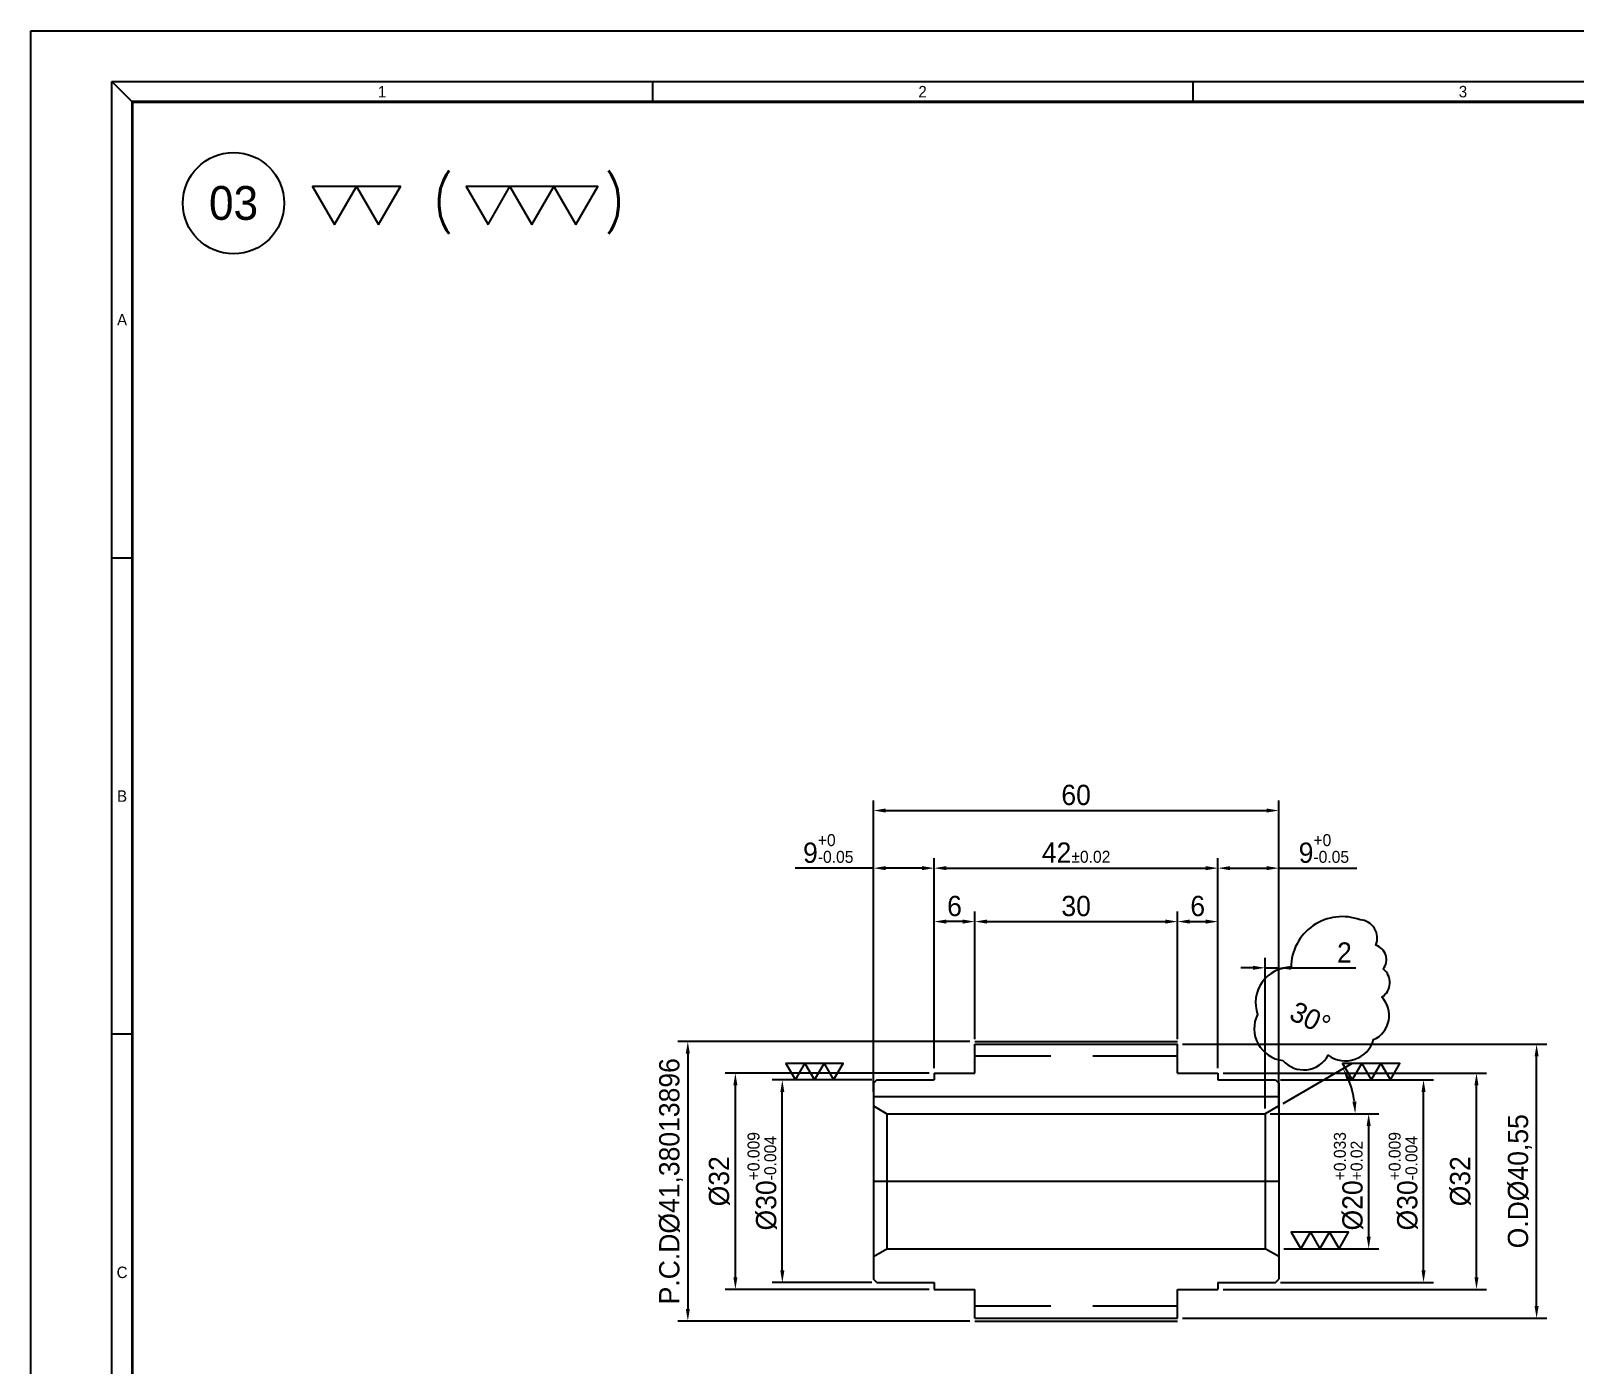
# Model space of a CAD drawing. Header units: inches. Extents: x 0 to 23821, y 0 to 11279.
# Drawn here: x 18344 to 18572.6, y 2018.6 to 2216.1 of the extents above; entities that cross this region are included whole.
import ezdxf
from ezdxf.enums import TextEntityAlignment as Align

# ---------------------------------------------------------------- set-up
doc = ezdxf.new("R2010")
doc.units = ezdxf.units.IN
doc.header["$LTSCALE"] = 10
doc.header["$MEASUREMENT"] = 0
doc.linetypes.add('CENTER', pattern=[2, 1.25, -0.25, 0.25, -0.25])
doc.linetypes.add('HIDDEN', pattern=[0.375, 0.25, -0.125])
doc.layers.get('Defpoints').update_dxf_attribs({"color": 8})
doc.layers.add('CENTER LINE', color=1, linetype='CENTER')
doc.layers.add('HIDDEN LINE', color=4, linetype='HIDDEN')
doc.styles.add('ROMANS', font='romans.shx', dxfattribs={"width": 0.9, "bigfont": 'whgtxt.shx'})
doc.styles.add('SCI', font='')
doc.styles.get('SCI').set_extended_font_data('Gulim')
doc.dimstyles.new('SCH', dxfattribs={"dimtxt": 2.5, "dimasz": 2, "dimexe": 1.25, "dimexo": 0.625, "dimtad": 1, "dimdec": 8, "dimtxsty": 'SCI', "dimcen": 2.5, "dimclrd": 4, "dimclre": 4, "dimclrt": 7, "dimadec": 8, "dimazin": 2, "dimtfac": 1, "dimtdec": 8, "dimtmove": 0, "dimatfit": 3, "dimfxl": 1, "dimarcsym": 0})

# ---------------------------------------------------------------- blocks, each defined once
blk = doc.blocks.new('*U638')
at = {"color": 2}
for points in [[(0, 0), (1.5, 2.6), (-1.5, 2.6)], [(3, 0), (4.5, 2.6), (1.5, 2.6)], [(10.49, 0), (11.99, 2.6), (8.99, 2.6)], [(13.49, 0), (14.99, 2.6), (11.99, 2.6)], [(16.49, 0), (17.99, 2.6), (14.99, 2.6)]]:
    blk.add_lwpolyline(points, close=True, dxfattribs=at)
at = {"color": 2, "style": 'ROMANS', "width": 0.8}
for s, p in [('(', (7.45, 1.73)), (')', (19.11, 1.73))]:
    blk.add_text(s, height=2.84, dxfattribs=at).set_placement(p, align=Align.MIDDLE_CENTER)
blk = doc.blocks.new('SECHANG A3')
at = {"color": 2}
for p, q in [((-198, 289.5), (-195, 286.5)), ((-118, 289.5), (-118, 286.5)), ((-38, 289.5), (-38, 286.5))]:
    blk.add_line(p, q, dxfattribs=at)
for p, q in [((-198, 219), (-195, 219)), ((-195, 148.5), (-198, 148.5))]:
    blk.add_line(p, q)
at = {"color": 1}
blk.add_lwpolyline([(-210, 297), (210, 297), (210, 0), (-210, 0)], close=True, dxfattribs=at)
at = {"color": 2}
blk.add_lwpolyline([(-198, 289.5), (202, 289.5), (202, 7.5), (-198, 7.5)], close=True, dxfattribs=at)
at = {"const_width": 0.4}
blk.add_lwpolyline([(-195, 286.5), (199, 286.5), (199, 10.5), (-195, 10.5)], close=True, dxfattribs=at)
at = {"color": 2, "char_height": 1.7, "attachment_point": 5, "style": 'SCI'}
for s, insert, width in [('1', (-158, 288), 80), ('2', (-78, 288), 80), ('3', (2, 288), 80), ('A', (-196.5, 254.25), 3), ('B', (-196.5, 183.75), 3), ('C', (-196.5, 113.25), 3)]:
    blk.add_mtext(s, dxfattribs=dict(at, insert=insert, width=width))
blk = doc.blocks.new('*U637')
at = {"color": 2}
for points in [[(0, 0), (1.5, 2.6), (-1.5, 2.6)], [(3, 0), (4.5, 2.6), (1.5, 2.6)], [(6, 0), (7.5, 2.6), (4.5, 2.6)]]:
    blk.add_lwpolyline(points, close=True, dxfattribs=at)
blk = doc.blocks.new('*D663')
at = {"color": 4, "lineweight": -2, "transparency": 16777216}
for p, q in [((18468.48, 2060.86), (18453.74, 2060.86)), ((18455.24, 2032.66), (18455.24, 2059.06)), ((18468.48, 2030.86), (18453.74, 2030.86))]:
    blk.add_line(p, q, dxfattribs=at)
at = {"color": 4, "transparency": 16777216}
for points in [[(18454.94, 2059.06), (18455.54, 2059.06), (18455.24, 2060.86)], [(18454.94, 2032.66), (18455.54, 2032.66), (18455.24, 2030.86)]]:
    blk.add_solid(points, dxfattribs=at)
at = {"layer": 'Defpoints', "color": 0, "transparency": 16777216}
for p in [(18455.24, 2060.86), (18469.23, 2060.86), (18469.23, 2030.86)]:
    blk.add_point(p, dxfattribs=at)
at = {"color": 7, "transparency": 16777216, "insert": (18452.27, 2045.86), "char_height": 3, "attachment_point": 5, "rotation": 90, "style": 'SCI'}
blk.add_mtext('%%c30{\\H0.59x;\\S+0.009^ -0.004;}', dxfattribs=at)
blk = doc.blocks.new('*D664')
at = {"color": 4, "lineweight": -2, "transparency": 16777216}
for p, q in [((18476.98, 2061.86), (18446.79, 2061.86)), ((18448.29, 2031.66), (18448.29, 2060.06)), ((18476.98, 2029.86), (18446.79, 2029.86))]:
    blk.add_line(p, q, dxfattribs=at)
at = {"color": 4, "transparency": 16777216}
for points in [[(18447.99, 2060.06), (18448.59, 2060.06), (18448.29, 2061.86)], [(18447.99, 2031.66), (18448.59, 2031.66), (18448.29, 2029.86)]]:
    blk.add_solid(points, dxfattribs=at)
at = {"layer": 'Defpoints', "color": 0, "transparency": 16777216}
for p in [(18448.29, 2061.86), (18477.73, 2061.86), (18477.73, 2029.86)]:
    blk.add_point(p, dxfattribs=at)
at = {"color": 7, "transparency": 16777216, "insert": (18445.92, 2045.86), "char_height": 3, "attachment_point": 5, "rotation": 90, "style": 'SCI'}
blk.add_mtext('%%c32', dxfattribs=at)
blk = doc.blocks.new('*D665')
at = {"color": 4, "lineweight": -2, "transparency": 16777216}
for p, q in [((18482.98, 2066.55), (18439.75, 2066.55)), ((18441.25, 2064.75), (18441.25, 2026.97)), ((18482.98, 2025.17), (18439.75, 2025.17))]:
    blk.add_line(p, q, dxfattribs=at)
at = {"color": 4, "transparency": 16777216}
for points in [[(18440.95, 2064.75), (18441.55, 2064.75), (18441.25, 2066.55)], [(18440.95, 2026.97), (18441.55, 2026.97), (18441.25, 2025.17)]]:
    blk.add_solid(points, dxfattribs=at)
at = {"layer": 'Defpoints', "color": 0, "transparency": 16777216}
for p in [(18483.73, 2066.55), (18441.25, 2025.17), (18483.73, 2025.17)]:
    blk.add_point(p, dxfattribs=at)
at = {"color": 7, "transparency": 16777216, "insert": (18438.78, 2045.86), "char_height": 3, "attachment_point": 5, "rotation": 90, "style": 'SCI'}
blk.add_mtext('P.C.D%%c41,38013896', dxfattribs=at)
blk = doc.blocks.new('*D666')
at = {"color": 4, "lineweight": -2, "transparency": 16777216}
for p, q in [((18477.73, 2062.61), (18477.73, 2093.7)), ((18479.53, 2092.2), (18517.93, 2092.2)), ((18519.73, 2062.61), (18519.73, 2093.7))]:
    blk.add_line(p, q, dxfattribs=at)
at = {"color": 4, "transparency": 16777216}
for points in [[(18479.53, 2092.5), (18479.53, 2091.9), (18477.73, 2092.2)], [(18517.93, 2092.5), (18517.93, 2091.9), (18519.73, 2092.2)]]:
    blk.add_solid(points, dxfattribs=at)
at = {"layer": 'Defpoints', "color": 0, "transparency": 16777216}
for p in [(18519.73, 2092.2), (18477.73, 2061.86), (18519.73, 2061.86)]:
    blk.add_point(p, dxfattribs=at)
at = {"color": 7, "transparency": 16777216, "insert": (18498.73, 2094.49), "char_height": 3, "attachment_point": 5, "style": 'SCI'}
blk.add_mtext('42{\\H0.59x;%%p0.02}', dxfattribs=at)
blk = doc.blocks.new('*D667')
at = {"color": 4, "lineweight": -2, "transparency": 16777216}
for p, q in [((18468.73, 2092.2), (18457.16, 2092.2)), ((18468.73, 2061.11), (18468.73, 2093.7)), ((18475.93, 2092.2), (18470.53, 2092.2)), ((18477.73, 2062.61), (18477.73, 2093.7))]:
    blk.add_line(p, q, dxfattribs=at)
at = {"color": 4, "transparency": 16777216}
for points in [[(18470.53, 2092.5), (18470.53, 2091.9), (18468.73, 2092.2)], [(18475.93, 2092.5), (18475.93, 2091.9), (18477.73, 2092.2)]]:
    blk.add_solid(points, dxfattribs=at)
at = {"layer": 'Defpoints', "color": 0, "transparency": 16777216}
for p in [(18468.73, 2092.2), (18468.73, 2060.36), (18477.73, 2061.86)]:
    blk.add_point(p, dxfattribs=at)
at = {"color": 7, "transparency": 16777216, "insert": (18462.04, 2095.09), "char_height": 3, "attachment_point": 5, "style": 'SCI'}
blk.add_mtext('9{\\H0.59x;\\S+0^ -0.05;}', dxfattribs=at)
blk = doc.blocks.new('*D668')
at = {"color": 4, "lineweight": -2, "transparency": 16777216}
for p, q in [((18519.73, 2062.61), (18519.73, 2093.7)), ((18521.53, 2092.2), (18526.93, 2092.2)), ((18528.73, 2061.11), (18528.73, 2093.7)), ((18528.73, 2092.2), (18540.3, 2092.2))]:
    blk.add_line(p, q, dxfattribs=at)
at = {"color": 4, "transparency": 16777216}
for points in [[(18521.53, 2092.5), (18521.53, 2091.9), (18519.73, 2092.2)], [(18526.93, 2092.5), (18526.93, 2091.9), (18528.73, 2092.2)]]:
    blk.add_solid(points, dxfattribs=at)
at = {"layer": 'Defpoints', "color": 0, "transparency": 16777216}
for p in [(18528.73, 2092.2), (18519.73, 2061.86), (18528.73, 2060.36)]:
    blk.add_point(p, dxfattribs=at)
at = {"color": 7, "transparency": 16777216, "insert": (18535.41, 2095.09), "char_height": 3, "attachment_point": 5, "style": 'SCI'}
blk.add_mtext('9{\\H0.59x;\\S+0^ -0.05;}', dxfattribs=at)
blk = doc.blocks.new('*D669')
at = {"color": 4, "lineweight": -2, "transparency": 16777216}
for p, q in [((18468.73, 2059.11), (18468.73, 2102.23)), ((18528.73, 2059.11), (18528.73, 2102.23)), ((18470.53, 2100.73), (18526.93, 2100.73))]:
    blk.add_line(p, q, dxfattribs=at)
at = {"color": 4, "transparency": 16777216}
for points in [[(18470.53, 2101.03), (18470.53, 2100.43), (18468.73, 2100.73)], [(18526.93, 2101.03), (18526.93, 2100.43), (18528.73, 2100.73)]]:
    blk.add_solid(points, dxfattribs=at)
at = {"layer": 'Defpoints', "color": 0, "transparency": 16777216}
for p in [(18528.73, 2100.73), (18468.73, 2058.36), (18528.73, 2058.36)]:
    blk.add_point(p, dxfattribs=at)
at = {"color": 7, "transparency": 16777216, "insert": (18498.73, 2103.02), "char_height": 3, "attachment_point": 5, "style": 'SCI'}
blk.add_mtext('60', dxfattribs=at)
blk = doc.blocks.new('*D670')
at = {"color": 4, "lineweight": -2, "transparency": 16777216}
for p, q in [((18477.73, 2062.61), (18477.73, 2085.79)), ((18483.73, 2066.88), (18483.73, 2085.79)), ((18481.93, 2084.29), (18479.53, 2084.29))]:
    blk.add_line(p, q, dxfattribs=at)
at = {"color": 4, "transparency": 16777216}
for points in [[(18479.53, 2084.59), (18479.53, 2083.99), (18477.73, 2084.29)], [(18481.93, 2084.59), (18481.93, 2083.99), (18483.73, 2084.29)]]:
    blk.add_solid(points, dxfattribs=at)
at = {"layer": 'Defpoints', "color": 0, "transparency": 16777216}
for p in [(18477.73, 2084.29), (18483.73, 2066.13), (18477.73, 2061.86)]:
    blk.add_point(p, dxfattribs=at)
at = {"color": 7, "transparency": 16777216, "insert": (18480.73, 2086.58), "char_height": 3, "attachment_point": 5, "style": 'SCI'}
blk.add_mtext('6', dxfattribs=at)
blk = doc.blocks.new('*D671')
at = {"color": 4, "lineweight": -2, "transparency": 16777216}
for p, q in [((18483.73, 2066.88), (18483.73, 2085.79)), ((18513.73, 2066.88), (18513.73, 2085.79)), ((18485.53, 2084.29), (18511.93, 2084.29))]:
    blk.add_line(p, q, dxfattribs=at)
at = {"color": 4, "transparency": 16777216}
for points in [[(18485.53, 2084.59), (18485.53, 2083.99), (18483.73, 2084.29)], [(18511.93, 2084.59), (18511.93, 2083.99), (18513.73, 2084.29)]]:
    blk.add_solid(points, dxfattribs=at)
at = {"layer": 'Defpoints', "color": 0, "transparency": 16777216}
for p in [(18513.73, 2084.29), (18483.73, 2066.13), (18513.73, 2066.13)]:
    blk.add_point(p, dxfattribs=at)
at = {"color": 7, "transparency": 16777216, "insert": (18498.73, 2086.58), "char_height": 3, "attachment_point": 5, "style": 'SCI'}
blk.add_mtext('30', dxfattribs=at)
blk = doc.blocks.new('*D672')
at = {"color": 4, "lineweight": -2, "transparency": 16777216}
for p, q in [((18513.73, 2066.88), (18513.73, 2085.79)), ((18519.73, 2062.61), (18519.73, 2085.79)), ((18515.53, 2084.29), (18517.93, 2084.29))]:
    blk.add_line(p, q, dxfattribs=at)
at = {"color": 4, "transparency": 16777216}
for points in [[(18515.53, 2084.59), (18515.53, 2083.99), (18513.73, 2084.29)], [(18517.93, 2084.59), (18517.93, 2083.99), (18519.73, 2084.29)]]:
    blk.add_solid(points, dxfattribs=at)
at = {"layer": 'Defpoints', "color": 0, "transparency": 16777216}
for p in [(18519.73, 2084.29), (18513.73, 2066.13), (18519.73, 2061.86)]:
    blk.add_point(p, dxfattribs=at)
at = {"color": 7, "transparency": 16777216, "insert": (18516.73, 2086.58), "char_height": 3, "attachment_point": 5, "style": 'SCI'}
blk.add_mtext('6', dxfattribs=at)
blk = doc.blocks.new('*D673')
at = {"color": 4, "lineweight": -2, "transparency": 16777216}
for p, q in [((18529.48, 2055.86), (18543.54, 2055.86)), ((18542.04, 2037.66), (18542.04, 2054.06)), ((18529.48, 2035.86), (18543.54, 2035.86))]:
    blk.add_line(p, q, dxfattribs=at)
at = {"color": 4, "transparency": 16777216}
for points in [[(18541.74, 2054.06), (18542.34, 2054.06), (18542.04, 2055.86)], [(18541.74, 2037.66), (18542.34, 2037.66), (18542.04, 2035.86)]]:
    blk.add_solid(points, dxfattribs=at)
at = {"layer": 'Defpoints', "color": 0, "transparency": 16777216}
for p in [(18528.73, 2055.86), (18542.04, 2055.86), (18528.73, 2035.86)]:
    blk.add_point(p, dxfattribs=at)
at = {"color": 7, "transparency": 16777216, "insert": (18539.07, 2045.86), "char_height": 3, "attachment_point": 5, "rotation": 90, "style": 'SCI'}
blk.add_mtext('%%C20{\\H0.59x;\\S+0.033^ +0.02;}', dxfattribs=at)
blk = doc.blocks.new('*D674')
at = {"color": 4, "lineweight": -2, "transparency": 16777216}
for p, q in [((18528.98, 2060.86), (18551.66, 2060.86)), ((18550.16, 2032.66), (18550.16, 2059.06)), ((18528.98, 2030.86), (18551.66, 2030.86))]:
    blk.add_line(p, q, dxfattribs=at)
at = {"color": 4, "transparency": 16777216}
for points in [[(18549.86, 2059.06), (18550.46, 2059.06), (18550.16, 2060.86)], [(18549.86, 2032.66), (18550.46, 2032.66), (18550.16, 2030.86)]]:
    blk.add_solid(points, dxfattribs=at)
at = {"layer": 'Defpoints', "color": 0, "transparency": 16777216}
for p in [(18528.23, 2060.86), (18550.16, 2060.86), (18528.23, 2030.86)]:
    blk.add_point(p, dxfattribs=at)
at = {"color": 7, "transparency": 16777216, "insert": (18547.18, 2045.86), "char_height": 3, "attachment_point": 5, "rotation": 90, "style": 'SCI'}
blk.add_mtext('%%c30{\\H0.59x;\\S+0.009^ -0.004;}', dxfattribs=at)
blk = doc.blocks.new('*D675')
at = {"color": 4, "lineweight": -2, "transparency": 16777216}
for p, q in [((18520.48, 2061.86), (18559.5, 2061.86)), ((18558, 2031.66), (18558, 2060.06)), ((18520.48, 2029.86), (18559.5, 2029.86))]:
    blk.add_line(p, q, dxfattribs=at)
at = {"color": 4, "transparency": 16777216}
for points in [[(18557.7, 2060.06), (18558.3, 2060.06), (18558, 2061.86)], [(18557.7, 2031.66), (18558.3, 2031.66), (18558, 2029.86)]]:
    blk.add_solid(points, dxfattribs=at)
at = {"layer": 'Defpoints', "color": 0, "transparency": 16777216}
for p in [(18519.73, 2061.86), (18558, 2061.86), (18519.73, 2029.86)]:
    blk.add_point(p, dxfattribs=at)
at = {"color": 7, "transparency": 16777216, "insert": (18555.63, 2045.86), "char_height": 3, "attachment_point": 5, "rotation": 90, "style": 'SCI'}
blk.add_mtext('%%c32', dxfattribs=at)
blk = doc.blocks.new('*D676')
at = {"color": 4, "lineweight": -2, "transparency": 16777216}
for p, q in [((18514.48, 2066.13), (18568.4, 2066.13)), ((18566.9, 2027.38), (18566.9, 2064.33)), ((18514.48, 2025.58), (18568.4, 2025.58))]:
    blk.add_line(p, q, dxfattribs=at)
at = {"color": 4, "transparency": 16777216}
for points in [[(18566.6, 2064.33), (18567.2, 2064.33), (18566.9, 2066.13)], [(18566.6, 2027.38), (18567.2, 2027.38), (18566.9, 2025.58)]]:
    blk.add_solid(points, dxfattribs=at)
at = {"layer": 'Defpoints', "color": 0, "transparency": 16777216}
for p in [(18513.73, 2066.13), (18566.9, 2066.13), (18513.73, 2025.58)]:
    blk.add_point(p, dxfattribs=at)
at = {"color": 7, "transparency": 16777216, "insert": (18564.42, 2045.86), "char_height": 3, "attachment_point": 5, "rotation": 90, "style": 'SCI'}
blk.add_mtext('O.D%%C40,55', dxfattribs=at)
blk = doc.blocks.new('*D677')
at = {"color": 4, "lineweight": -2, "transparency": 16777216}
for p, q in [((18526.73, 2056.61), (18526.73, 2078.95)), ((18528.73, 2056.6), (18528.73, 2078.95)), ((18524.93, 2077.45), (18523.13, 2077.45)), ((18526.73, 2077.45), (18528.73, 2077.45)), ((18530.53, 2077.45), (18540.13, 2077.45))]:
    blk.add_line(p, q, dxfattribs=at)
at = {"color": 4, "transparency": 16777216}
for points in [[(18524.93, 2077.75), (18524.93, 2077.15), (18526.73, 2077.45)], [(18530.53, 2077.75), (18530.53, 2077.15), (18528.73, 2077.45)]]:
    blk.add_solid(points, dxfattribs=at)
at = {"layer": 'Defpoints', "color": 0, "transparency": 16777216}
for p in [(18526.73, 2077.45), (18526.73, 2055.86), (18528.73, 2055.85)]:
    blk.add_point(p, dxfattribs=at)
at = {"color": 7, "transparency": 16777216, "insert": (18538.45, 2079.71), "char_height": 3, "attachment_point": 5, "style": 'SCI'}
blk.add_mtext('2', dxfattribs=at)
blk = doc.blocks.new('*D678')
at = {"color": 4, "lineweight": -2, "transparency": 16777216}
for p, q in [((18529.38, 2057.39), (18539.56, 2063.27)), ((18527.48, 2055.86), (18541.55, 2055.86))]:
    blk.add_line(p, q, dxfattribs=at)
blk.add_arc((18526.73, 2055.86), 13.32, 7.7492, 22.2508, dxfattribs=at)
at = {"color": 4, "transparency": 16777216}
for points in [[(18538.79, 2060.77), (18539.33, 2061.03), (18538.26, 2062.52)], [(18540.23, 2057.67), (18539.63, 2057.63), (18540.05, 2055.86)]]:
    blk.add_solid(points, dxfattribs=at)
at = {"layer": 'Defpoints', "color": 0, "transparency": 16777216}
for p in [(18539.85, 2058.17), (18470.73, 2055.86), (18526.73, 2055.86), (18526.73, 2055.86), (18528.73, 2057.01)]:
    blk.add_point(p, dxfattribs=at)
at = {"color": 7, "transparency": 16777216, "insert": (18533.41, 2069.96), "char_height": 3, "attachment_point": 5, "rotation": 334.6342, "style": 'SCI'}
blk.add_mtext('30°', dxfattribs=at)

msp = doc.modelspace()

# ---------------------------------------------------------------- linework, layer by layer
for p, q in [((18483.7286596, 2061.85736274), (18483.7286596, 2066.13236274)), ((18483.7286596, 2066.13236274), (18513.7286596, 2066.13236274)), ((18513.7286596, 2061.85736274), (18513.7286596, 2066.13236274)), ((18469.2286596, 2060.85736274), (18468.7286596, 2060.35736274)), ((18468.7286596, 2060.35736274), (18468.7286596, 2031.35736274)), ((18469.2286596, 2060.85736274), (18477.7286596, 2060.85736274)), ((18477.7286596, 2061.85736274), (18483.7286596, 2061.85736274)), ((18477.7286596, 2061.85736274), (18477.7286596, 2060.85736274)), ((18513.7286596, 2061.85736274), (18519.7286596, 2061.85736274)), ((18519.7286596, 2061.85736274), (18519.7286596, 2060.85736274)), ((18519.7286596, 2060.85736274), (18528.2286596, 2060.85736274)), ((18528.2286596, 2060.85736274), (18528.7286596, 2060.35736274)), ((18528.7286596, 2060.35736274), (18528.7286596, 2031.35736274)), ((18528.7286596, 2058.35736274), (18468.7286596, 2058.35736274)), ((18468.7286596, 2057.01206328), (18470.7286596, 2055.85736274)), ((18470.7286596, 2055.85736274), (18526.7286596, 2055.85736274)), ((18470.7286596, 2055.85736274), (18470.7286596, 2035.85736274)), ((18528.7286596, 2057.01206328), (18526.7286596, 2055.85736274)), ((18526.7286596, 2055.85736274), (18526.7286596, 2035.85736274)), ((18468.7286596, 2034.7026622), (18470.7286596, 2035.85736274)), ((18470.7286596, 2035.85736274), (18526.7286596, 2035.85736274)), ((18528.7286596, 2034.7026622), (18526.7286596, 2035.85736274)), ((18469.2286596, 2030.85736274), (18468.7286596, 2031.35736274)), ((18469.2286596, 2030.85736274), (18477.7286596, 2030.85736274)), ((18477.7286596, 2030.85736274), (18477.7286596, 2029.85736274)), ((18519.7286596, 2030.85736274), (18528.2286596, 2030.85736274)), ((18519.7286596, 2030.85736274), (18519.7286596, 2029.85736274)), ((18528.2286596, 2030.85736274), (18528.7286596, 2031.35736274)), ((18477.7286596, 2029.85736274), (18483.7286596, 2029.85736274)), ((18483.7286596, 2025.58236274), (18483.7286596, 2029.85736274)), ((18513.7286596, 2025.58236274), (18513.7286596, 2029.85736274)), ((18513.7286596, 2029.85736274), (18519.7286596, 2029.85736274)), ((18483.7286596, 2025.58236274), (18513.7286596, 2025.58236274))]:
    msp.add_line(p, q)
at = {"color": 6}
msp.add_lwpolyline([(18540.78324756, 2084.54573483, 0.5206), (18530.54442648, 2077.49966441, 0.5206), (18530.54442648, 2077.49966441, 0.5206), (18525.59015822, 2070.56368884, 0.5206), (18525.59015822, 2070.56368884, 0.5206), (18529.33338313, 2063.73780812, 0.5206), (18529.33338313, 2063.73780812, 0.5206), (18536.049169, 2064.50847207, 0.5206), (18536.049169, 2064.50847207, 0.5206), (18542.76495487, 2066.82046393, 0.5206), (18542.76495487, 2066.82046393, 0.5206), (18543.97599822, 2073.0958704, 0.5206), (18543.97599822, 2073.0958704, 0.5206), (18544.19618792, 2077.27947471, 0.5206), (18544.19618792, 2077.27947471, 0.5206), (18543.09523942, 2080.80250992, 0.5206)], format="xyb", close=True, dxfattribs=at)
msp.add_circle((18374, 2190.61632666), 7.5)
at = {"layer": 'CENTER LINE', "ltscale": 5}
for p, q in [((18483.7286596, 2066.54743222), (18513.7286596, 2066.54743222)), ((18468.7286596, 2045.85736274), (18528.7286596, 2045.85736274)), ((18483.7286596, 2025.16729326), (18513.7286596, 2025.16729326))]:
    msp.add_line(p, q, dxfattribs=at)
at = {"layer": 'HIDDEN LINE', "ltscale": 5}
for p, q in [((18513.7286596, 2064.35736274), (18483.7286596, 2064.35736274)), ((18513.7286596, 2027.35736274), (18483.7286596, 2027.35736274))]:
    msp.add_line(p, q, dxfattribs=at)

# ---------------------------------------------------------------- block references
msp.add_blockref('SECHANG A3', (18554, 1919.11632666))
for name, p, xscale, yscale, zscale in [('*U638', (18388.94219749, 2187.43838465), 2.16666666666689, 2.16666666666689, 2.16666666666689), ('*U637', (18457.18151188, 2060.85736274), 0.9416399428291027, 0.9416399428291027, 0.9416399428291027), ('*U637', (18539.59986877, 2060.85736274), 0.9416399428291027, 0.9416399428291027, 0.9416399428291027), ('*U637', (18531.99674891, 2035.85736274), 0.9416399428291027, 0.9416399428291027, 0.9416399428291027)]:
    msp.add_blockref(name, p, dxfattribs=dict(xscale=xscale, yscale=yscale, zscale=zscale))

# ---------------------------------------------------------------- texts
at = {"color": 2, "insert": (18374, 2190.61632666), "char_height": 5, "width": 15, "attachment_point": 5, "style": 'SCI'}
msp.add_mtext('03', dxfattribs=at)

# ---------------------------------------------------------------- dimensions: what is measured, and where the dimension line sits
for base, p1, p2, picture, middle in [((18528.7286595994, 2100.7347709252), (18468.7286595994, 2058.3573627386), (18528.7286595994, 2058.3573627386), '*D669', (18498.7286595994, 2103.022720326)), ((18477.7286595994, 2084.2944147832), (18483.7286595994, 2066.1323627386), (18477.7286595994, 2061.8573627386), '*D670', (18480.7286595994, 2086.582364184)), ((18513.7286595994, 2084.2944147832), (18483.7286595994, 2066.1323627386), (18513.7286595994, 2066.1323627386), '*D671', (18498.7286595994, 2086.582364184)), ((18519.7286595994, 2084.2944147832), (18513.7286595994, 2066.1323627386), (18519.7286595994, 2061.8573627386), '*D672', (18516.7286595994, 2086.582364184))]:
    dim = msp.add_linear_dim(base=base, p1=p1, p2=p2, dimstyle='SCH', override={"dimscale": 1.2, "dimasz": 1.5})
    dim.commit()
    dim.dimension.update_dxf_attribs({"geometry": picture, "text_midpoint": middle})
for base, p1, p2, text, picture, middle in [((18468.7286595994, 2092.1982355062), (18477.7286595994, 2061.8573627386), (18468.7286595994, 2060.3573627386), '<>{\\H0.59x;\\S+0^ -0.05;}', '*D667', (18462.0429339003, 2095.0939678631)), ((18519.7286595994, 2092.1982355062), (18477.7286595994, 2061.8573627386), (18519.7286595994, 2061.8573627386), '<>{\\H0.59x;%%p0.02}', '*D666', (18498.7286595994, 2094.4881822439)), ((18528.7286595994, 2092.1982355062), (18519.7286595994, 2061.8573627386), (18528.7286595994, 2060.3573627386), '<>{\\H0.59x;\\S+0^ -0.05;}', '*D668', (18535.4143852984, 2095.0939678631))]:
    dim = msp.add_linear_dim(base=base, p1=p1, p2=p2, text=text, dimstyle='SCH', override={"dimscale": 1.2, "dimasz": 1.5})
    dim.commit()
    dim.dimension.update_dxf_attribs({"geometry": picture, "text_midpoint": middle})
dim = msp.add_linear_dim(base=(18526.7286596, 2077.45394257), p1=(18528.7286596, 2055.84696204), p2=(18526.7286596, 2055.85736274), dimstyle='SCH', override={"dimscale": 1.2, "dimasz": 1.5, "dimtxsty": 'SCI'})
dim.commit()
dim.dimension.update_dxf_attribs({"geometry": '*D677', "text_midpoint": (18538.44681354, 2077.45394257), "dimtype": 160})
dim = msp.add_angular_dim_2l(base=(18539.8451737933, 2058.1701580839), line1=((18528.7286595994, 2057.012063277), (18526.7286595994, 2055.8573627386)), line2=((18470.7286595994, 2055.8573627386), (18526.7286595994, 2055.8573627386)), dimstyle='SCH', override={"dimscale": 1.2, "dimasz": 1.5, "dimtxsty": 'SCI'})
dim.commit()
dim.dimension.update_dxf_attribs({"geometry": '*D678', "text_midpoint": (18532.4343936025, 2067.892169193), "dimtype": 162})
for base, p1, p2, text, picture, middle in [((18441.2531771394, 2025.1672932595), (18483.7286595994, 2066.5474322178), (18483.7286595994, 2025.1672932595), 'P.C.D%%c<>', '*D665', (18438.7774780715, 2045.8573627386)), ((18566.8996885115, 2066.1323627386), (18513.7286595994, 2025.5823627386), (18513.7286595994, 2066.1323627386), 'O.D%%C<>', '*D676', (18564.4239894436, 2045.8573627386)), ((18455.2427454502, 2060.8573627386), (18469.2286595994, 2030.8573627386), (18469.2286595994, 2060.8573627386), '%%c<>{\\H0.59x;\\S+0.009^ -0.004;}', '*D663', (18452.269935863, 2045.8573627386)), ((18550.1560862485, 2060.8573627386), (18528.2286595994, 2030.8573627386), (18528.2286595994, 2060.8573627386), '%%c<>{\\H0.59x;\\S+0.009^ -0.004;}', '*D674', (18547.1832766613, 2045.8573627386)), ((18542.0393404793, 2055.8573627386), (18528.7286595994, 2035.8573627386), (18528.7286595994, 2055.8573627386), '%%C<>{\\H0.59x;\\S+0.033^ +0.02;}', '*D673', (18539.0677093208, 2045.8573627386)), ((18448.2876658831, 2061.8573627386), (18477.7286595994, 2029.8573627386), (18477.7286595994, 2061.8573627386), '%%c<>', '*D664', (18445.9238176807, 2045.8573627386)), ((18557.9969465279, 2061.8573627386), (18519.7286595994, 2029.8573627386), (18519.7286595994, 2061.8573627386), '%%c<>', '*D675', (18555.6330983255, 2045.8573627386))]:
    dim = msp.add_linear_dim(base=base, p1=p1, p2=p2, angle=90, text=text, dimstyle='SCH', override={"dimscale": 1.2, "dimasz": 1.5})
    dim.commit()
    dim.dimension.update_dxf_attribs({"geometry": picture, "text_midpoint": middle})

doc.saveas('drawing.dxf')
